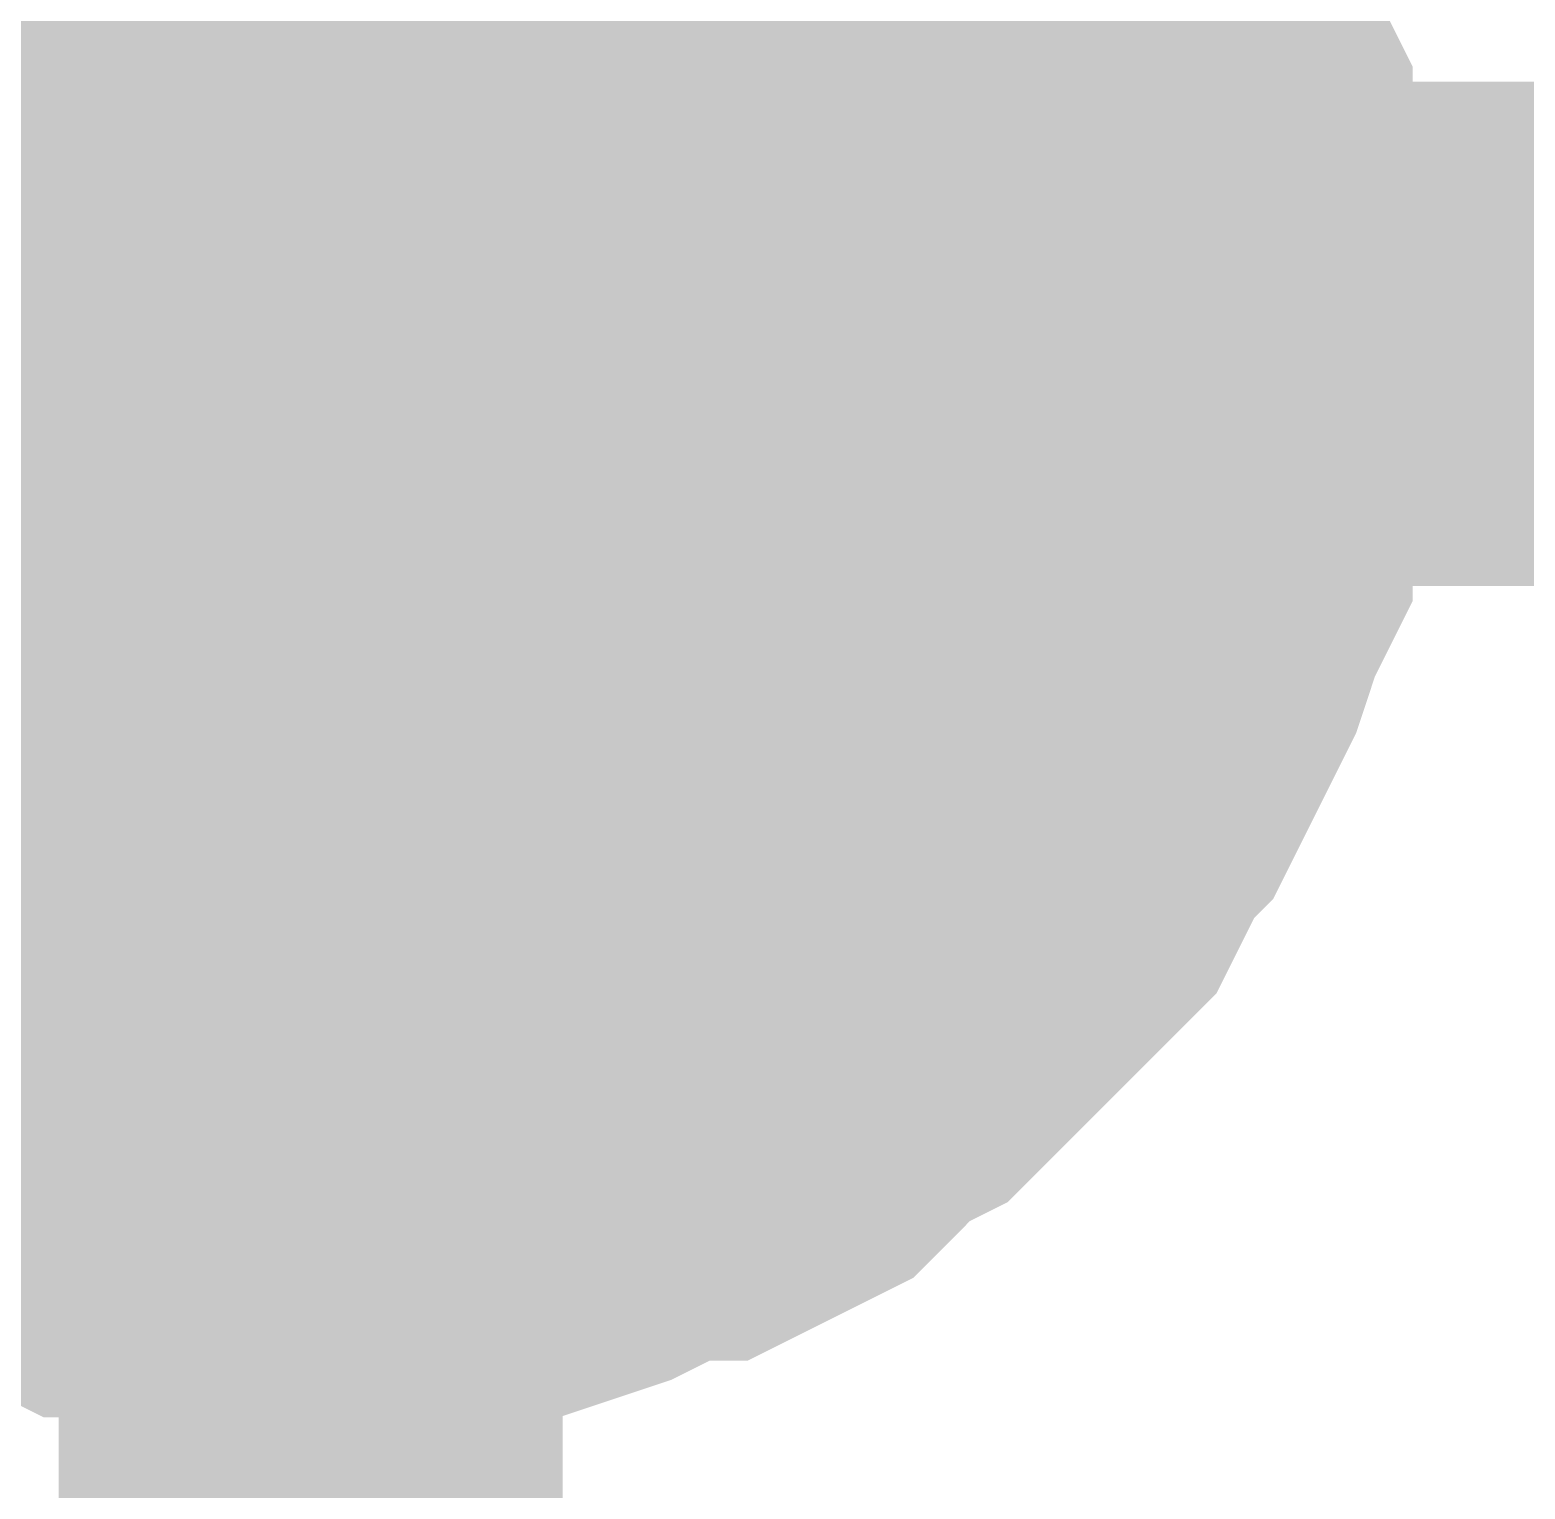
# Model space of a CAD drawing. Header units: inches. Extents: x 0 to 22.3, y 0 to 15.7.
# Drawn here: x 0.79352 to 0.82852, y 11.17248 to 11.20662 of the extents above; entities that cross this region are included whole.
import ezdxf

# ---------------------------------------------------------------- set-up
doc = ezdxf.new("R2010")
doc.units = ezdxf.units.IN
doc.header["$MEASUREMENT"] = 0
doc.layers.add('Sheet', color=255, linetype='Continuous')

msp = doc.modelspace()

# ---------------------------------------------------------------- linework, layer by layer
at = {"layer": 'Sheet'}
msp.add_lwpolyline([(0.79, 11.2, 0.02, 0.02, 1), (0.81, 11.2, 0.02, 0.02, 1)], format="xyseb", close=True, dxfattribs=at)
for points in [[(0.815121, 11.21277, 0.0118, 0.0118, 0), (0.815563, 11.212328, 0.0118, 0.0118, 0), (0.816447, 11.211444, 0.0118, 0.0118, 0), (0.816889, 11.21056, 0.0118, 0.0118, 0), (0.817331, 11.209676, 0.0118, 0.0118, 0), (0.817773, 11.209234, 0.0118, 0.0118, 0), (0.818215, 11.20835, 0.0118, 0.0118, 0), (0.818657, 11.207466, 0.0118, 0.0118, 0), (0.819099, 11.206582, 0.0118, 0.0118, 0), (0.819541, 11.205256, 0.0118, 0.0118, 0), (0.819983, 11.204372, 0.0118, 0.0118, 0), (0.819983, 11.203488, 0.0118, 0.0118, 0), (0.819983, 11.202604, 0.0118, 0.0118, 0), (0.820425, 11.20172, 0.0118, 0.0118, 0), (0.820425, 11.200394, 0.0118, 0.0118, 0), (0.820425, 11.19951, 0.0118, 0.0118, 0)], [(0.815121, 11.21277, 0.0118, 0.0118, 0), (0.815563, 11.212328, 0.0118, 0.0118, 0), (0.816447, 11.211444, 0.0118, 0.0118, 0), (0.816889, 11.21056, 0.0118, 0.0118, 0), (0.817331, 11.209676, 0.0118, 0.0118, 0), (0.817773, 11.209234, 0.0118, 0.0118, 0), (0.818215, 11.20835, 0.0118, 0.0118, 0), (0.818657, 11.207466, 0.0118, 0.0118, 0), (0.819099, 11.206582, 0.0118, 0.0118, 0), (0.819541, 11.205256, 0.0118, 0.0118, 0), (0.819983, 11.204372, 0.0118, 0.0118, 0), (0.819983, 11.203488, 0.0118, 0.0118, 0), (0.819983, 11.202604, 0.0118, 0.0118, 0), (0.820425, 11.20172, 0.0118, 0.0118, 0), (0.820425, 11.200394, 0.0118, 0.0118, 0), (0.820425, 11.19951, 0.0118, 0.0118, 0)], [(0.815121, 11.21277, 0.0118, 0.0118, 0), (0.815563, 11.212328, 0.0118, 0.0118, 0), (0.816447, 11.211444, 0.0118, 0.0118, 0), (0.816889, 11.21056, 0.0118, 0.0118, 0), (0.817331, 11.209676, 0.0118, 0.0118, 0), (0.817773, 11.209234, 0.0118, 0.0118, 0), (0.818215, 11.20835, 0.0118, 0.0118, 0), (0.818657, 11.207466, 0.0118, 0.0118, 0), (0.819099, 11.206582, 0.0118, 0.0118, 0), (0.819541, 11.205256, 0.0118, 0.0118, 0), (0.819983, 11.204372, 0.0118, 0.0118, 0), (0.819983, 11.203488, 0.0118, 0.0118, 0), (0.819983, 11.202604, 0.0118, 0.0118, 0), (0.820425, 11.20172, 0.0118, 0.0118, 0), (0.820425, 11.200394, 0.0118, 0.0118, 0), (0.820425, 11.19951, 0.0118, 0.0118, 0)], [(0.815121, 11.21277, 0.0118, 0.0118, 0), (0.815563, 11.212328, 0.0118, 0.0118, 0), (0.816447, 11.211444, 0.0118, 0.0118, 0), (0.816889, 11.21056, 0.0118, 0.0118, 0), (0.817331, 11.209676, 0.0118, 0.0118, 0), (0.817773, 11.209234, 0.0118, 0.0118, 0), (0.818215, 11.20835, 0.0118, 0.0118, 0), (0.818657, 11.207466, 0.0118, 0.0118, 0), (0.819099, 11.206582, 0.0118, 0.0118, 0), (0.819541, 11.205256, 0.0118, 0.0118, 0), (0.819983, 11.204372, 0.0118, 0.0118, 0), (0.819983, 11.203488, 0.0118, 0.0118, 0), (0.819983, 11.202604, 0.0118, 0.0118, 0), (0.820425, 11.20172, 0.0118, 0.0118, 0), (0.820425, 11.200394, 0.0118, 0.0118, 0), (0.820425, 11.19951, 0.0118, 0.0118, 0)], [(0.815121, 11.21277, 0.0118, 0.0118, 0), (0.815563, 11.212328, 0.0118, 0.0118, 0), (0.816447, 11.211444, 0.0118, 0.0118, 0), (0.816889, 11.21056, 0.0118, 0.0118, 0), (0.817331, 11.209676, 0.0118, 0.0118, 0), (0.817773, 11.209234, 0.0118, 0.0118, 0), (0.818215, 11.20835, 0.0118, 0.0118, 0), (0.818657, 11.207466, 0.0118, 0.0118, 0), (0.819099, 11.206582, 0.0118, 0.0118, 0), (0.819541, 11.205256, 0.0118, 0.0118, 0), (0.819983, 11.204372, 0.0118, 0.0118, 0), (0.819983, 11.203488, 0.0118, 0.0118, 0), (0.819983, 11.202604, 0.0118, 0.0118, 0), (0.820425, 11.20172, 0.0118, 0.0118, 0), (0.820425, 11.200394, 0.0118, 0.0118, 0), (0.820425, 11.19951, 0.0118, 0.0118, 0)], [(0.817773, 11.209234, 0.0039, 0.0039, 0), (0.818215, 11.20835, 0.0039, 0.0039, 0), (0.818657, 11.207466, 0.0039, 0.0039, 0), (0.819099, 11.206582, 0.0039, 0.0039, 0), (0.819541, 11.205256, 0.0039, 0.0039, 0), (0.819983, 11.204372, 0.0039, 0.0039, 0), (0.819983, 11.203488, 0.0039, 0.0039, 0), (0.819983, 11.202604, 0.0039, 0.0039, 0), (0.820425, 11.20172, 0.0039, 0.0039, 0), (0.820425, 11.200394, 0.0039, 0.0039, 0), (0.820425, 11.19951, 0.0039, 0.0039, 0)], [(0.817773, 11.209234, 0.0039, 0.0039, 0), (0.818215, 11.20835, 0.0039, 0.0039, 0), (0.818657, 11.207466, 0.0039, 0.0039, 0), (0.819099, 11.206582, 0.0039, 0.0039, 0), (0.819541, 11.205256, 0.0039, 0.0039, 0), (0.819983, 11.204372, 0.0039, 0.0039, 0), (0.819983, 11.203488, 0.0039, 0.0039, 0), (0.819983, 11.202604, 0.0039, 0.0039, 0), (0.820425, 11.20172, 0.0039, 0.0039, 0), (0.820425, 11.200394, 0.0039, 0.0039, 0), (0.820425, 11.19951, 0.0039, 0.0039, 0)], [(0.817773, 11.209234, 0.0039, 0.0039, 0), (0.818215, 11.20835, 0.0039, 0.0039, 0), (0.818657, 11.207466, 0.0039, 0.0039, 0), (0.819099, 11.206582, 0.0039, 0.0039, 0), (0.819541, 11.205256, 0.0039, 0.0039, 0), (0.819983, 11.204372, 0.0039, 0.0039, 0), (0.819983, 11.203488, 0.0039, 0.0039, 0), (0.819983, 11.202604, 0.0039, 0.0039, 0), (0.820425, 11.20172, 0.0039, 0.0039, 0), (0.820425, 11.200394, 0.0039, 0.0039, 0), (0.820425, 11.19951, 0.0039, 0.0039, 0)], [(0.817773, 11.209234, 0.0039, 0.0039, 0), (0.818215, 11.20835, 0.0039, 0.0039, 0), (0.818657, 11.207466, 0.0039, 0.0039, 0), (0.819099, 11.206582, 0.0039, 0.0039, 0), (0.819541, 11.205256, 0.0039, 0.0039, 0), (0.819983, 11.204372, 0.0039, 0.0039, 0), (0.819983, 11.203488, 0.0039, 0.0039, 0), (0.819983, 11.202604, 0.0039, 0.0039, 0), (0.820425, 11.20172, 0.0039, 0.0039, 0), (0.820425, 11.200394, 0.0039, 0.0039, 0), (0.820425, 11.19951, 0.0039, 0.0039, 0)], [(0.817773, 11.209234, 0.0039, 0.0039, 0), (0.818215, 11.20835, 0.0039, 0.0039, 0), (0.818657, 11.207466, 0.0039, 0.0039, 0), (0.819099, 11.206582, 0.0039, 0.0039, 0), (0.819541, 11.205256, 0.0039, 0.0039, 0), (0.819983, 11.204372, 0.0039, 0.0039, 0), (0.819983, 11.203488, 0.0039, 0.0039, 0), (0.819983, 11.202604, 0.0039, 0.0039, 0), (0.820425, 11.20172, 0.0039, 0.0039, 0), (0.820425, 11.200394, 0.0039, 0.0039, 0), (0.820425, 11.19951, 0.0039, 0.0039, 0)], [(0.899992, 11.19951, 0.0118, 0.0118, 0), (0.800091, 11.19951, 0.0118, 0.0118, 0), (0.70019, 11.19951, 0.0118, 0.0118, 0)], [(0.820425, 11.19951, 0.0118, 0.0118, 0), (0.820425, 11.198626, 0.0118, 0.0118, 0), (0.820425, 11.1973, 0.0118, 0.0118, 0), (0.819983, 11.196416, 0.0118, 0.0118, 0), (0.819983, 11.195532, 0.0118, 0.0118, 0), (0.819983, 11.194648, 0.0118, 0.0118, 0), (0.819541, 11.193764, 0.0118, 0.0118, 0), (0.819099, 11.192438, 0.0118, 0.0118, 0), (0.818657, 11.191554, 0.0118, 0.0118, 0), (0.818215, 11.19067, 0.0118, 0.0118, 0), (0.817773, 11.189786, 0.0118, 0.0118, 0), (0.817331, 11.189344, 0.0118, 0.0118, 0), (0.816889, 11.18846, 0.0118, 0.0118, 0), (0.816447, 11.187576, 0.0118, 0.0118, 0), (0.815563, 11.186692, 0.0118, 0.0118, 0), (0.815121, 11.18625, 0.0118, 0.0118, 0), (0.814236, 11.185366, 0.0118, 0.0118, 0), (0.813794, 11.184924, 0.0118, 0.0118, 0), (0.81291, 11.18404, 0.0118, 0.0118, 0), (0.812026, 11.183598, 0.0118, 0.0118, 0), (0.811584, 11.183156, 0.0118, 0.0118, 0), (0.8107, 11.182272, 0.0118, 0.0118, 0), (0.809816, 11.18183, 0.0118, 0.0118, 0), (0.808932, 11.181388, 0.0118, 0.0118, 0), (0.808048, 11.181388, 0.0118, 0.0118, 0), (0.807164, 11.180946, 0.0118, 0.0118, 0), (0.80628, 11.180504, 0.0118, 0.0118, 0), (0.804954, 11.180062, 0.0118, 0.0118, 0), (0.80407, 11.180062, 0.0118, 0.0118, 0), (0.803185, 11.180062, 0.0118, 0.0118, 0), (0.802301, 11.17962, 0.0118, 0.0118, 0), (0.800975, 11.17962, 0.0118, 0.0118, 0), (0.800091, 11.17962, 0.0118, 0.0118, 0)], [(0.800091, 11.15973, 0.0118, 0.0118, 0), (0.800091, 11.19951, 0.0118, 0.0118, 0)], [(0.820425, 11.19951, 0.0118, 0.0118, 0), (0.820425, 11.198626, 0.0118, 0.0118, 0), (0.820425, 11.1973, 0.0118, 0.0118, 0), (0.819983, 11.196416, 0.0118, 0.0118, 0), (0.819983, 11.195532, 0.0118, 0.0118, 0), (0.819983, 11.194648, 0.0118, 0.0118, 0), (0.819541, 11.193764, 0.0118, 0.0118, 0), (0.819099, 11.192438, 0.0118, 0.0118, 0), (0.818657, 11.191554, 0.0118, 0.0118, 0), (0.818215, 11.19067, 0.0118, 0.0118, 0), (0.817773, 11.189786, 0.0118, 0.0118, 0), (0.817331, 11.189344, 0.0118, 0.0118, 0), (0.816889, 11.18846, 0.0118, 0.0118, 0), (0.816447, 11.187576, 0.0118, 0.0118, 0), (0.815563, 11.186692, 0.0118, 0.0118, 0), (0.815121, 11.18625, 0.0118, 0.0118, 0), (0.814236, 11.185366, 0.0118, 0.0118, 0), (0.813794, 11.184924, 0.0118, 0.0118, 0), (0.81291, 11.18404, 0.0118, 0.0118, 0), (0.812026, 11.183598, 0.0118, 0.0118, 0), (0.811584, 11.183156, 0.0118, 0.0118, 0), (0.8107, 11.182272, 0.0118, 0.0118, 0), (0.809816, 11.18183, 0.0118, 0.0118, 0), (0.808932, 11.181388, 0.0118, 0.0118, 0), (0.808048, 11.181388, 0.0118, 0.0118, 0), (0.807164, 11.180946, 0.0118, 0.0118, 0), (0.80628, 11.180504, 0.0118, 0.0118, 0), (0.804954, 11.180062, 0.0118, 0.0118, 0), (0.80407, 11.180062, 0.0118, 0.0118, 0), (0.803185, 11.180062, 0.0118, 0.0118, 0), (0.802301, 11.17962, 0.0118, 0.0118, 0), (0.800975, 11.17962, 0.0118, 0.0118, 0), (0.800091, 11.17962, 0.0118, 0.0118, 0)], [(0.820425, 11.19951, 0.0118, 0.0118, 0), (0.820425, 11.198626, 0.0118, 0.0118, 0), (0.820425, 11.1973, 0.0118, 0.0118, 0), (0.819983, 11.196416, 0.0118, 0.0118, 0), (0.819983, 11.195532, 0.0118, 0.0118, 0), (0.819983, 11.194648, 0.0118, 0.0118, 0), (0.819541, 11.193764, 0.0118, 0.0118, 0), (0.819099, 11.192438, 0.0118, 0.0118, 0), (0.818657, 11.191554, 0.0118, 0.0118, 0), (0.818215, 11.19067, 0.0118, 0.0118, 0), (0.817773, 11.189786, 0.0118, 0.0118, 0), (0.817331, 11.189344, 0.0118, 0.0118, 0), (0.816889, 11.18846, 0.0118, 0.0118, 0), (0.816447, 11.187576, 0.0118, 0.0118, 0), (0.815563, 11.186692, 0.0118, 0.0118, 0), (0.815121, 11.18625, 0.0118, 0.0118, 0), (0.814236, 11.185366, 0.0118, 0.0118, 0), (0.813794, 11.184924, 0.0118, 0.0118, 0), (0.81291, 11.18404, 0.0118, 0.0118, 0), (0.812026, 11.183598, 0.0118, 0.0118, 0), (0.811584, 11.183156, 0.0118, 0.0118, 0), (0.8107, 11.182272, 0.0118, 0.0118, 0), (0.809816, 11.18183, 0.0118, 0.0118, 0), (0.808932, 11.181388, 0.0118, 0.0118, 0), (0.808048, 11.181388, 0.0118, 0.0118, 0), (0.807164, 11.180946, 0.0118, 0.0118, 0), (0.80628, 11.180504, 0.0118, 0.0118, 0), (0.804954, 11.180062, 0.0118, 0.0118, 0), (0.80407, 11.180062, 0.0118, 0.0118, 0), (0.803185, 11.180062, 0.0118, 0.0118, 0), (0.802301, 11.17962, 0.0118, 0.0118, 0), (0.800975, 11.17962, 0.0118, 0.0118, 0), (0.800091, 11.17962, 0.0118, 0.0118, 0)], [(0.820425, 11.19951, 0.0118, 0.0118, 0), (0.820425, 11.198626, 0.0118, 0.0118, 0), (0.820425, 11.1973, 0.0118, 0.0118, 0), (0.819983, 11.196416, 0.0118, 0.0118, 0), (0.819983, 11.195532, 0.0118, 0.0118, 0), (0.819983, 11.194648, 0.0118, 0.0118, 0), (0.819541, 11.193764, 0.0118, 0.0118, 0), (0.819099, 11.192438, 0.0118, 0.0118, 0), (0.818657, 11.191554, 0.0118, 0.0118, 0), (0.818215, 11.19067, 0.0118, 0.0118, 0), (0.817773, 11.189786, 0.0118, 0.0118, 0), (0.817331, 11.189344, 0.0118, 0.0118, 0), (0.816889, 11.18846, 0.0118, 0.0118, 0), (0.816447, 11.187576, 0.0118, 0.0118, 0), (0.815563, 11.186692, 0.0118, 0.0118, 0), (0.815121, 11.18625, 0.0118, 0.0118, 0), (0.814236, 11.185366, 0.0118, 0.0118, 0), (0.813794, 11.184924, 0.0118, 0.0118, 0), (0.81291, 11.18404, 0.0118, 0.0118, 0), (0.812026, 11.183598, 0.0118, 0.0118, 0), (0.811584, 11.183156, 0.0118, 0.0118, 0), (0.8107, 11.182272, 0.0118, 0.0118, 0), (0.809816, 11.18183, 0.0118, 0.0118, 0), (0.808932, 11.181388, 0.0118, 0.0118, 0), (0.808048, 11.181388, 0.0118, 0.0118, 0), (0.807164, 11.180946, 0.0118, 0.0118, 0), (0.80628, 11.180504, 0.0118, 0.0118, 0), (0.804954, 11.180062, 0.0118, 0.0118, 0), (0.80407, 11.180062, 0.0118, 0.0118, 0), (0.803185, 11.180062, 0.0118, 0.0118, 0), (0.802301, 11.17962, 0.0118, 0.0118, 0), (0.800975, 11.17962, 0.0118, 0.0118, 0), (0.800091, 11.17962, 0.0118, 0.0118, 0)], [(0.820425, 11.19951, 0.0118, 0.0118, 0), (0.820425, 11.198626, 0.0118, 0.0118, 0), (0.820425, 11.1973, 0.0118, 0.0118, 0), (0.819983, 11.196416, 0.0118, 0.0118, 0), (0.819983, 11.195532, 0.0118, 0.0118, 0), (0.819983, 11.194648, 0.0118, 0.0118, 0), (0.819541, 11.193764, 0.0118, 0.0118, 0), (0.819099, 11.192438, 0.0118, 0.0118, 0), (0.818657, 11.191554, 0.0118, 0.0118, 0), (0.818215, 11.19067, 0.0118, 0.0118, 0), (0.817773, 11.189786, 0.0118, 0.0118, 0), (0.817331, 11.189344, 0.0118, 0.0118, 0), (0.816889, 11.18846, 0.0118, 0.0118, 0), (0.816447, 11.187576, 0.0118, 0.0118, 0), (0.815563, 11.186692, 0.0118, 0.0118, 0), (0.815121, 11.18625, 0.0118, 0.0118, 0), (0.814236, 11.185366, 0.0118, 0.0118, 0), (0.813794, 11.184924, 0.0118, 0.0118, 0), (0.81291, 11.18404, 0.0118, 0.0118, 0), (0.812026, 11.183598, 0.0118, 0.0118, 0), (0.811584, 11.183156, 0.0118, 0.0118, 0), (0.8107, 11.182272, 0.0118, 0.0118, 0), (0.809816, 11.18183, 0.0118, 0.0118, 0), (0.808932, 11.181388, 0.0118, 0.0118, 0), (0.808048, 11.181388, 0.0118, 0.0118, 0), (0.807164, 11.180946, 0.0118, 0.0118, 0), (0.80628, 11.180504, 0.0118, 0.0118, 0), (0.804954, 11.180062, 0.0118, 0.0118, 0), (0.80407, 11.180062, 0.0118, 0.0118, 0), (0.803185, 11.180062, 0.0118, 0.0118, 0), (0.802301, 11.17962, 0.0118, 0.0118, 0), (0.800975, 11.17962, 0.0118, 0.0118, 0), (0.800091, 11.17962, 0.0118, 0.0118, 0)], [(0.820425, 11.19951, 0.0118, 0.0118, 0), (0.820425, 11.19951, 0.0118, 0.0118, 0), (0.820425, 11.19951, 0.0118, 0.0118, 0), (0.820425, 11.19951, 0.0118, 0.0118, 0), (0.820425, 11.19951, 0.0118, 0.0118, 0), (0.820425, 11.19951, 0.0118, 0.0118, 0), (0.820425, 11.19951, 0.0118, 0.0118, 0), (0.820425, 11.19951, 0.0118, 0.0118, 0), (0.820425, 11.19951, 0.0118, 0.0118, 0), (0.820425, 11.19951, 0.0118, 0.0118, 0), (0.820425, 11.19951, 0.0118, 0.0118, 0), (0.820425, 11.19951, 0.0118, 0.0118, 0), (0.820425, 11.19951, 0.0118, 0.0118, 0), (0.820425, 11.19951, 0.0118, 0.0118, 0), (0.820425, 11.19951, 0.0118, 0.0118, 0), (0.820425, 11.19951, 0.0118, 0.0118, 0), (0.820425, 11.19951, 0.0118, 0.0118, 0), (0.820425, 11.19951, 0.0118, 0.0118, 0), (0.820425, 11.19951, 0.0118, 0.0118, 0), (0.820425, 11.19951, 0.0118, 0.0118, 0), (0.820425, 11.19951, 0.0118, 0.0118, 0), (0.820425, 11.19951, 0.0118, 0.0118, 0), (0.820425, 11.19951, 0.0118, 0.0118, 0), (0.820425, 11.19951, 0.0118, 0.0118, 0), (0.820425, 11.19951, 0.0118, 0.0118, 0), (0.820425, 11.19951, 0.0118, 0.0118, 0), (0.820425, 11.19951, 0.0118, 0.0118, 0), (0.820425, 11.19951, 0.0118, 0.0118, 0), (0.820425, 11.19951, 0.0118, 0.0118, 0), (0.820425, 11.19951, 0.0118, 0.0118, 0), (0.820425, 11.19951, 0.0118, 0.0118, 0), (0.820425, 11.19951, 0.0118, 0.0118, 0), (0.820425, 11.19951, 0.0118, 0.0118, 0)], [(0.820425, 11.19951, 0.0118, 0.0118, 0), (0.820425, 11.19951, 0.0118, 0.0118, 0)], [(0.820425, 11.19951, 0.0118, 0.0118, 0), (0.820425, 11.19951, 0.0118, 0.0118, 0), (0.820425, 11.19951, 0.0118, 0.0118, 0), (0.820425, 11.19951, 0.0118, 0.0118, 0), (0.820425, 11.19951, 0.0118, 0.0118, 0), (0.820425, 11.19951, 0.0118, 0.0118, 0), (0.820425, 11.19951, 0.0118, 0.0118, 0), (0.820425, 11.19951, 0.0118, 0.0118, 0), (0.820425, 11.19951, 0.0118, 0.0118, 0), (0.820425, 11.19951, 0.0118, 0.0118, 0), (0.820425, 11.19951, 0.0118, 0.0118, 0), (0.820425, 11.19951, 0.0118, 0.0118, 0), (0.820425, 11.19951, 0.0118, 0.0118, 0), (0.820425, 11.19951, 0.0118, 0.0118, 0), (0.820425, 11.19951, 0.0118, 0.0118, 0), (0.820425, 11.19951, 0.0118, 0.0118, 0), (0.820425, 11.19951, 0.0118, 0.0118, 0), (0.820425, 11.19951, 0.0118, 0.0118, 0), (0.820425, 11.19951, 0.0118, 0.0118, 0), (0.820425, 11.19951, 0.0118, 0.0118, 0), (0.820425, 11.19951, 0.0118, 0.0118, 0), (0.820425, 11.19951, 0.0118, 0.0118, 0), (0.820425, 11.19951, 0.0118, 0.0118, 0), (0.820425, 11.19951, 0.0118, 0.0118, 0), (0.820425, 11.19951, 0.0118, 0.0118, 0), (0.820425, 11.19951, 0.0118, 0.0118, 0), (0.820425, 11.19951, 0.0118, 0.0118, 0), (0.820425, 11.19951, 0.0118, 0.0118, 0), (0.820425, 11.19951, 0.0118, 0.0118, 0), (0.820425, 11.19951, 0.0118, 0.0118, 0), (0.820425, 11.19951, 0.0118, 0.0118, 0), (0.820425, 11.19951, 0.0118, 0.0118, 0), (0.820425, 11.19951, 0.0118, 0.0118, 0)], [(0.820425, 11.19951, 0.0118, 0.0118, 0), (0.820425, 11.19951, 0.0118, 0.0118, 0)], [(0.820425, 11.19951, 0.0118, 0.0118, 0), (0.820425, 11.19951, 0.0118, 0.0118, 0), (0.820425, 11.19951, 0.0118, 0.0118, 0), (0.820425, 11.19951, 0.0118, 0.0118, 0), (0.820425, 11.19951, 0.0118, 0.0118, 0), (0.820425, 11.19951, 0.0118, 0.0118, 0), (0.820425, 11.19951, 0.0118, 0.0118, 0), (0.820425, 11.19951, 0.0118, 0.0118, 0), (0.820425, 11.19951, 0.0118, 0.0118, 0), (0.820425, 11.19951, 0.0118, 0.0118, 0), (0.820425, 11.19951, 0.0118, 0.0118, 0), (0.820425, 11.19951, 0.0118, 0.0118, 0), (0.820425, 11.19951, 0.0118, 0.0118, 0), (0.820425, 11.19951, 0.0118, 0.0118, 0), (0.820425, 11.19951, 0.0118, 0.0118, 0), (0.820425, 11.19951, 0.0118, 0.0118, 0), (0.820425, 11.19951, 0.0118, 0.0118, 0), (0.820425, 11.19951, 0.0118, 0.0118, 0), (0.820425, 11.19951, 0.0118, 0.0118, 0), (0.820425, 11.19951, 0.0118, 0.0118, 0), (0.820425, 11.19951, 0.0118, 0.0118, 0), (0.820425, 11.19951, 0.0118, 0.0118, 0), (0.820425, 11.19951, 0.0118, 0.0118, 0), (0.820425, 11.19951, 0.0118, 0.0118, 0), (0.820425, 11.19951, 0.0118, 0.0118, 0), (0.820425, 11.19951, 0.0118, 0.0118, 0), (0.820425, 11.19951, 0.0118, 0.0118, 0), (0.820425, 11.19951, 0.0118, 0.0118, 0), (0.820425, 11.19951, 0.0118, 0.0118, 0), (0.820425, 11.19951, 0.0118, 0.0118, 0), (0.820425, 11.19951, 0.0118, 0.0118, 0), (0.820425, 11.19951, 0.0118, 0.0118, 0), (0.820425, 11.19951, 0.0118, 0.0118, 0)], [(0.820425, 11.19951, 0.0118, 0.0118, 0), (0.820425, 11.19951, 0.0118, 0.0118, 0)], [(0.820425, 11.19951, 0.0118, 0.0118, 0), (0.820425, 11.19951, 0.0118, 0.0118, 0), (0.820425, 11.19951, 0.0118, 0.0118, 0), (0.820425, 11.19951, 0.0118, 0.0118, 0), (0.820425, 11.19951, 0.0118, 0.0118, 0), (0.820425, 11.19951, 0.0118, 0.0118, 0), (0.820425, 11.19951, 0.0118, 0.0118, 0), (0.820425, 11.19951, 0.0118, 0.0118, 0), (0.820425, 11.19951, 0.0118, 0.0118, 0), (0.820425, 11.19951, 0.0118, 0.0118, 0), (0.820425, 11.19951, 0.0118, 0.0118, 0), (0.820425, 11.19951, 0.0118, 0.0118, 0), (0.820425, 11.19951, 0.0118, 0.0118, 0), (0.820425, 11.19951, 0.0118, 0.0118, 0), (0.820425, 11.19951, 0.0118, 0.0118, 0), (0.820425, 11.19951, 0.0118, 0.0118, 0), (0.820425, 11.19951, 0.0118, 0.0118, 0), (0.820425, 11.19951, 0.0118, 0.0118, 0), (0.820425, 11.19951, 0.0118, 0.0118, 0), (0.820425, 11.19951, 0.0118, 0.0118, 0), (0.820425, 11.19951, 0.0118, 0.0118, 0), (0.820425, 11.19951, 0.0118, 0.0118, 0), (0.820425, 11.19951, 0.0118, 0.0118, 0), (0.820425, 11.19951, 0.0118, 0.0118, 0), (0.820425, 11.19951, 0.0118, 0.0118, 0), (0.820425, 11.19951, 0.0118, 0.0118, 0), (0.820425, 11.19951, 0.0118, 0.0118, 0), (0.820425, 11.19951, 0.0118, 0.0118, 0), (0.820425, 11.19951, 0.0118, 0.0118, 0), (0.820425, 11.19951, 0.0118, 0.0118, 0), (0.820425, 11.19951, 0.0118, 0.0118, 0), (0.820425, 11.19951, 0.0118, 0.0118, 0), (0.820425, 11.19951, 0.0118, 0.0118, 0)], [(0.820425, 11.19951, 0.0118, 0.0118, 0), (0.820425, 11.19951, 0.0118, 0.0118, 0)], [(0.820425, 11.19951, 0.0118, 0.0118, 0), (0.820425, 11.19951, 0.0118, 0.0118, 0), (0.820425, 11.19951, 0.0118, 0.0118, 0), (0.820425, 11.19951, 0.0118, 0.0118, 0), (0.820425, 11.19951, 0.0118, 0.0118, 0), (0.820425, 11.19951, 0.0118, 0.0118, 0), (0.820425, 11.19951, 0.0118, 0.0118, 0), (0.820425, 11.19951, 0.0118, 0.0118, 0), (0.820425, 11.19951, 0.0118, 0.0118, 0), (0.820425, 11.19951, 0.0118, 0.0118, 0), (0.820425, 11.19951, 0.0118, 0.0118, 0), (0.820425, 11.19951, 0.0118, 0.0118, 0), (0.820425, 11.19951, 0.0118, 0.0118, 0), (0.820425, 11.19951, 0.0118, 0.0118, 0), (0.820425, 11.19951, 0.0118, 0.0118, 0), (0.820425, 11.19951, 0.0118, 0.0118, 0), (0.820425, 11.19951, 0.0118, 0.0118, 0), (0.820425, 11.19951, 0.0118, 0.0118, 0), (0.820425, 11.19951, 0.0118, 0.0118, 0), (0.820425, 11.19951, 0.0118, 0.0118, 0), (0.820425, 11.19951, 0.0118, 0.0118, 0), (0.820425, 11.19951, 0.0118, 0.0118, 0), (0.820425, 11.19951, 0.0118, 0.0118, 0), (0.820425, 11.19951, 0.0118, 0.0118, 0), (0.820425, 11.19951, 0.0118, 0.0118, 0), (0.820425, 11.19951, 0.0118, 0.0118, 0), (0.820425, 11.19951, 0.0118, 0.0118, 0), (0.820425, 11.19951, 0.0118, 0.0118, 0), (0.820425, 11.19951, 0.0118, 0.0118, 0), (0.820425, 11.19951, 0.0118, 0.0118, 0), (0.820425, 11.19951, 0.0118, 0.0118, 0), (0.820425, 11.19951, 0.0118, 0.0118, 0), (0.820425, 11.19951, 0.0118, 0.0118, 0)], [(0.820425, 11.19951, 0.0118, 0.0118, 0), (0.820425, 11.19951, 0.0118, 0.0118, 0)], [(0.820425, 11.19951, 0.0039, 0.0039, 0), (0.820425, 11.198626, 0.0039, 0.0039, 0), (0.820425, 11.1973, 0.0039, 0.0039, 0), (0.819983, 11.196416, 0.0039, 0.0039, 0), (0.819983, 11.195532, 0.0039, 0.0039, 0), (0.819983, 11.194648, 0.0039, 0.0039, 0), (0.819541, 11.193764, 0.0039, 0.0039, 0), (0.819099, 11.192438, 0.0039, 0.0039, 0), (0.818657, 11.191554, 0.0039, 0.0039, 0), (0.818215, 11.19067, 0.0039, 0.0039, 0), (0.817773, 11.189786, 0.0039, 0.0039, 0), (0.817331, 11.189344, 0.0039, 0.0039, 0), (0.816889, 11.18846, 0.0039, 0.0039, 0), (0.816447, 11.187576, 0.0039, 0.0039, 0), (0.815563, 11.186692, 0.0039, 0.0039, 0), (0.815121, 11.18625, 0.0039, 0.0039, 0), (0.814236, 11.185366, 0.0039, 0.0039, 0), (0.813794, 11.184924, 0.0039, 0.0039, 0), (0.81291, 11.18404, 0.0039, 0.0039, 0), (0.812026, 11.183598, 0.0039, 0.0039, 0), (0.811584, 11.183156, 0.0039, 0.0039, 0), (0.8107, 11.182272, 0.0039, 0.0039, 0), (0.809816, 11.18183, 0.0039, 0.0039, 0), (0.808932, 11.181388, 0.0039, 0.0039, 0), (0.808048, 11.181388, 0.0039, 0.0039, 0), (0.807164, 11.180946, 0.0039, 0.0039, 0), (0.80628, 11.180504, 0.0039, 0.0039, 0), (0.804954, 11.180062, 0.0039, 0.0039, 0), (0.80407, 11.180062, 0.0039, 0.0039, 0), (0.803185, 11.180062, 0.0039, 0.0039, 0), (0.802301, 11.17962, 0.0039, 0.0039, 0), (0.800975, 11.17962, 0.0039, 0.0039, 0), (0.800091, 11.17962, 0.0039, 0.0039, 0)], [(0.820425, 11.19951, 0.0039, 0.0039, 0), (0.820425, 11.198626, 0.0039, 0.0039, 0), (0.820425, 11.1973, 0.0039, 0.0039, 0), (0.819983, 11.196416, 0.0039, 0.0039, 0), (0.819983, 11.195532, 0.0039, 0.0039, 0), (0.819983, 11.194648, 0.0039, 0.0039, 0), (0.819541, 11.193764, 0.0039, 0.0039, 0), (0.819099, 11.192438, 0.0039, 0.0039, 0), (0.818657, 11.191554, 0.0039, 0.0039, 0), (0.818215, 11.19067, 0.0039, 0.0039, 0), (0.817773, 11.189786, 0.0039, 0.0039, 0), (0.817331, 11.189344, 0.0039, 0.0039, 0), (0.816889, 11.18846, 0.0039, 0.0039, 0), (0.816447, 11.187576, 0.0039, 0.0039, 0), (0.815563, 11.186692, 0.0039, 0.0039, 0), (0.815121, 11.18625, 0.0039, 0.0039, 0), (0.814236, 11.185366, 0.0039, 0.0039, 0), (0.813794, 11.184924, 0.0039, 0.0039, 0), (0.81291, 11.18404, 0.0039, 0.0039, 0), (0.812026, 11.183598, 0.0039, 0.0039, 0), (0.811584, 11.183156, 0.0039, 0.0039, 0), (0.8107, 11.182272, 0.0039, 0.0039, 0), (0.809816, 11.18183, 0.0039, 0.0039, 0), (0.808932, 11.181388, 0.0039, 0.0039, 0), (0.808048, 11.181388, 0.0039, 0.0039, 0), (0.807164, 11.180946, 0.0039, 0.0039, 0), (0.80628, 11.180504, 0.0039, 0.0039, 0), (0.804954, 11.180062, 0.0039, 0.0039, 0), (0.80407, 11.180062, 0.0039, 0.0039, 0), (0.803185, 11.180062, 0.0039, 0.0039, 0), (0.802301, 11.17962, 0.0039, 0.0039, 0), (0.800975, 11.17962, 0.0039, 0.0039, 0), (0.800091, 11.17962, 0.0039, 0.0039, 0)], [(0.820425, 11.19951, 0.0039, 0.0039, 0), (0.820425, 11.198626, 0.0039, 0.0039, 0), (0.820425, 11.1973, 0.0039, 0.0039, 0), (0.819983, 11.196416, 0.0039, 0.0039, 0), (0.819983, 11.195532, 0.0039, 0.0039, 0), (0.819983, 11.194648, 0.0039, 0.0039, 0), (0.819541, 11.193764, 0.0039, 0.0039, 0), (0.819099, 11.192438, 0.0039, 0.0039, 0), (0.818657, 11.191554, 0.0039, 0.0039, 0), (0.818215, 11.19067, 0.0039, 0.0039, 0), (0.817773, 11.189786, 0.0039, 0.0039, 0), (0.817331, 11.189344, 0.0039, 0.0039, 0), (0.816889, 11.18846, 0.0039, 0.0039, 0), (0.816447, 11.187576, 0.0039, 0.0039, 0), (0.815563, 11.186692, 0.0039, 0.0039, 0), (0.815121, 11.18625, 0.0039, 0.0039, 0), (0.814236, 11.185366, 0.0039, 0.0039, 0), (0.813794, 11.184924, 0.0039, 0.0039, 0), (0.81291, 11.18404, 0.0039, 0.0039, 0), (0.812026, 11.183598, 0.0039, 0.0039, 0), (0.811584, 11.183156, 0.0039, 0.0039, 0), (0.8107, 11.182272, 0.0039, 0.0039, 0), (0.809816, 11.18183, 0.0039, 0.0039, 0), (0.808932, 11.181388, 0.0039, 0.0039, 0), (0.808048, 11.181388, 0.0039, 0.0039, 0), (0.807164, 11.180946, 0.0039, 0.0039, 0), (0.80628, 11.180504, 0.0039, 0.0039, 0), (0.804954, 11.180062, 0.0039, 0.0039, 0), (0.80407, 11.180062, 0.0039, 0.0039, 0), (0.803185, 11.180062, 0.0039, 0.0039, 0), (0.802301, 11.17962, 0.0039, 0.0039, 0), (0.800975, 11.17962, 0.0039, 0.0039, 0), (0.800091, 11.17962, 0.0039, 0.0039, 0)], [(0.820425, 11.19951, 0.0039, 0.0039, 0), (0.820425, 11.198626, 0.0039, 0.0039, 0), (0.820425, 11.1973, 0.0039, 0.0039, 0), (0.819983, 11.196416, 0.0039, 0.0039, 0), (0.819983, 11.195532, 0.0039, 0.0039, 0), (0.819983, 11.194648, 0.0039, 0.0039, 0), (0.819541, 11.193764, 0.0039, 0.0039, 0), (0.819099, 11.192438, 0.0039, 0.0039, 0), (0.818657, 11.191554, 0.0039, 0.0039, 0), (0.818215, 11.19067, 0.0039, 0.0039, 0), (0.817773, 11.189786, 0.0039, 0.0039, 0), (0.817331, 11.189344, 0.0039, 0.0039, 0), (0.816889, 11.18846, 0.0039, 0.0039, 0), (0.816447, 11.187576, 0.0039, 0.0039, 0), (0.815563, 11.186692, 0.0039, 0.0039, 0), (0.815121, 11.18625, 0.0039, 0.0039, 0), (0.814236, 11.185366, 0.0039, 0.0039, 0), (0.813794, 11.184924, 0.0039, 0.0039, 0), (0.81291, 11.18404, 0.0039, 0.0039, 0), (0.812026, 11.183598, 0.0039, 0.0039, 0), (0.811584, 11.183156, 0.0039, 0.0039, 0), (0.8107, 11.182272, 0.0039, 0.0039, 0), (0.809816, 11.18183, 0.0039, 0.0039, 0), (0.808932, 11.181388, 0.0039, 0.0039, 0), (0.808048, 11.181388, 0.0039, 0.0039, 0), (0.807164, 11.180946, 0.0039, 0.0039, 0), (0.80628, 11.180504, 0.0039, 0.0039, 0), (0.804954, 11.180062, 0.0039, 0.0039, 0), (0.80407, 11.180062, 0.0039, 0.0039, 0), (0.803185, 11.180062, 0.0039, 0.0039, 0), (0.802301, 11.17962, 0.0039, 0.0039, 0), (0.800975, 11.17962, 0.0039, 0.0039, 0), (0.800091, 11.17962, 0.0039, 0.0039, 0)], [(0.820425, 11.19951, 0.0039, 0.0039, 0), (0.820425, 11.198626, 0.0039, 0.0039, 0), (0.820425, 11.1973, 0.0039, 0.0039, 0), (0.819983, 11.196416, 0.0039, 0.0039, 0), (0.819983, 11.195532, 0.0039, 0.0039, 0), (0.819983, 11.194648, 0.0039, 0.0039, 0), (0.819541, 11.193764, 0.0039, 0.0039, 0), (0.819099, 11.192438, 0.0039, 0.0039, 0), (0.818657, 11.191554, 0.0039, 0.0039, 0), (0.818215, 11.19067, 0.0039, 0.0039, 0), (0.817773, 11.189786, 0.0039, 0.0039, 0), (0.817331, 11.189344, 0.0039, 0.0039, 0), (0.816889, 11.18846, 0.0039, 0.0039, 0), (0.816447, 11.187576, 0.0039, 0.0039, 0), (0.815563, 11.186692, 0.0039, 0.0039, 0), (0.815121, 11.18625, 0.0039, 0.0039, 0), (0.814236, 11.185366, 0.0039, 0.0039, 0), (0.813794, 11.184924, 0.0039, 0.0039, 0), (0.81291, 11.18404, 0.0039, 0.0039, 0), (0.812026, 11.183598, 0.0039, 0.0039, 0), (0.811584, 11.183156, 0.0039, 0.0039, 0), (0.8107, 11.182272, 0.0039, 0.0039, 0), (0.809816, 11.18183, 0.0039, 0.0039, 0), (0.808932, 11.181388, 0.0039, 0.0039, 0), (0.808048, 11.181388, 0.0039, 0.0039, 0), (0.807164, 11.180946, 0.0039, 0.0039, 0), (0.80628, 11.180504, 0.0039, 0.0039, 0), (0.804954, 11.180062, 0.0039, 0.0039, 0), (0.80407, 11.180062, 0.0039, 0.0039, 0), (0.803185, 11.180062, 0.0039, 0.0039, 0), (0.802301, 11.17962, 0.0039, 0.0039, 0), (0.800975, 11.17962, 0.0039, 0.0039, 0), (0.800091, 11.17962, 0.0039, 0.0039, 0)], [(0.820425, 11.19951, 0.0039, 0.0039, 0), (0.820425, 11.19951, 0.0039, 0.0039, 0), (0.820425, 11.19951, 0.0039, 0.0039, 0), (0.820425, 11.19951, 0.0039, 0.0039, 0), (0.820425, 11.19951, 0.0039, 0.0039, 0), (0.820425, 11.19951, 0.0039, 0.0039, 0), (0.820425, 11.19951, 0.0039, 0.0039, 0), (0.820425, 11.19951, 0.0039, 0.0039, 0), (0.820425, 11.19951, 0.0039, 0.0039, 0), (0.820425, 11.19951, 0.0039, 0.0039, 0), (0.820425, 11.19951, 0.0039, 0.0039, 0), (0.820425, 11.19951, 0.0039, 0.0039, 0), (0.820425, 11.19951, 0.0039, 0.0039, 0), (0.820425, 11.19951, 0.0039, 0.0039, 0), (0.820425, 11.19951, 0.0039, 0.0039, 0), (0.820425, 11.19951, 0.0039, 0.0039, 0), (0.820425, 11.19951, 0.0039, 0.0039, 0), (0.820425, 11.19951, 0.0039, 0.0039, 0), (0.820425, 11.19951, 0.0039, 0.0039, 0), (0.820425, 11.19951, 0.0039, 0.0039, 0), (0.820425, 11.19951, 0.0039, 0.0039, 0), (0.820425, 11.19951, 0.0039, 0.0039, 0), (0.820425, 11.19951, 0.0039, 0.0039, 0), (0.820425, 11.19951, 0.0039, 0.0039, 0), (0.820425, 11.19951, 0.0039, 0.0039, 0), (0.820425, 11.19951, 0.0039, 0.0039, 0), (0.820425, 11.19951, 0.0039, 0.0039, 0), (0.820425, 11.19951, 0.0039, 0.0039, 0), (0.820425, 11.19951, 0.0039, 0.0039, 0), (0.820425, 11.19951, 0.0039, 0.0039, 0), (0.820425, 11.19951, 0.0039, 0.0039, 0), (0.820425, 11.19951, 0.0039, 0.0039, 0), (0.820425, 11.19951, 0.0039, 0.0039, 0)], [(0.820425, 11.19951, 0.0039, 0.0039, 0), (0.820425, 11.19951, 0.0039, 0.0039, 0)], [(0.820425, 11.19951, 0.0039, 0.0039, 0), (0.820425, 11.19951, 0.0039, 0.0039, 0), (0.820425, 11.19951, 0.0039, 0.0039, 0), (0.820425, 11.19951, 0.0039, 0.0039, 0), (0.820425, 11.19951, 0.0039, 0.0039, 0), (0.820425, 11.19951, 0.0039, 0.0039, 0), (0.820425, 11.19951, 0.0039, 0.0039, 0), (0.820425, 11.19951, 0.0039, 0.0039, 0), (0.820425, 11.19951, 0.0039, 0.0039, 0), (0.820425, 11.19951, 0.0039, 0.0039, 0), (0.820425, 11.19951, 0.0039, 0.0039, 0), (0.820425, 11.19951, 0.0039, 0.0039, 0), (0.820425, 11.19951, 0.0039, 0.0039, 0), (0.820425, 11.19951, 0.0039, 0.0039, 0), (0.820425, 11.19951, 0.0039, 0.0039, 0), (0.820425, 11.19951, 0.0039, 0.0039, 0), (0.820425, 11.19951, 0.0039, 0.0039, 0), (0.820425, 11.19951, 0.0039, 0.0039, 0), (0.820425, 11.19951, 0.0039, 0.0039, 0), (0.820425, 11.19951, 0.0039, 0.0039, 0), (0.820425, 11.19951, 0.0039, 0.0039, 0), (0.820425, 11.19951, 0.0039, 0.0039, 0), (0.820425, 11.19951, 0.0039, 0.0039, 0), (0.820425, 11.19951, 0.0039, 0.0039, 0), (0.820425, 11.19951, 0.0039, 0.0039, 0), (0.820425, 11.19951, 0.0039, 0.0039, 0), (0.820425, 11.19951, 0.0039, 0.0039, 0), (0.820425, 11.19951, 0.0039, 0.0039, 0), (0.820425, 11.19951, 0.0039, 0.0039, 0), (0.820425, 11.19951, 0.0039, 0.0039, 0), (0.820425, 11.19951, 0.0039, 0.0039, 0), (0.820425, 11.19951, 0.0039, 0.0039, 0), (0.820425, 11.19951, 0.0039, 0.0039, 0)], [(0.820425, 11.19951, 0.0039, 0.0039, 0), (0.820425, 11.19951, 0.0039, 0.0039, 0)], [(0.820425, 11.19951, 0.0039, 0.0039, 0), (0.820425, 11.19951, 0.0039, 0.0039, 0), (0.820425, 11.19951, 0.0039, 0.0039, 0), (0.820425, 11.19951, 0.0039, 0.0039, 0), (0.820425, 11.19951, 0.0039, 0.0039, 0), (0.820425, 11.19951, 0.0039, 0.0039, 0), (0.820425, 11.19951, 0.0039, 0.0039, 0), (0.820425, 11.19951, 0.0039, 0.0039, 0), (0.820425, 11.19951, 0.0039, 0.0039, 0), (0.820425, 11.19951, 0.0039, 0.0039, 0), (0.820425, 11.19951, 0.0039, 0.0039, 0), (0.820425, 11.19951, 0.0039, 0.0039, 0), (0.820425, 11.19951, 0.0039, 0.0039, 0), (0.820425, 11.19951, 0.0039, 0.0039, 0), (0.820425, 11.19951, 0.0039, 0.0039, 0), (0.820425, 11.19951, 0.0039, 0.0039, 0), (0.820425, 11.19951, 0.0039, 0.0039, 0), (0.820425, 11.19951, 0.0039, 0.0039, 0), (0.820425, 11.19951, 0.0039, 0.0039, 0), (0.820425, 11.19951, 0.0039, 0.0039, 0), (0.820425, 11.19951, 0.0039, 0.0039, 0), (0.820425, 11.19951, 0.0039, 0.0039, 0), (0.820425, 11.19951, 0.0039, 0.0039, 0), (0.820425, 11.19951, 0.0039, 0.0039, 0), (0.820425, 11.19951, 0.0039, 0.0039, 0), (0.820425, 11.19951, 0.0039, 0.0039, 0), (0.820425, 11.19951, 0.0039, 0.0039, 0), (0.820425, 11.19951, 0.0039, 0.0039, 0), (0.820425, 11.19951, 0.0039, 0.0039, 0), (0.820425, 11.19951, 0.0039, 0.0039, 0), (0.820425, 11.19951, 0.0039, 0.0039, 0), (0.820425, 11.19951, 0.0039, 0.0039, 0), (0.820425, 11.19951, 0.0039, 0.0039, 0)], [(0.820425, 11.19951, 0.0039, 0.0039, 0), (0.820425, 11.19951, 0.0039, 0.0039, 0)], [(0.820425, 11.19951, 0.0039, 0.0039, 0), (0.820425, 11.19951, 0.0039, 0.0039, 0), (0.820425, 11.19951, 0.0039, 0.0039, 0), (0.820425, 11.19951, 0.0039, 0.0039, 0), (0.820425, 11.19951, 0.0039, 0.0039, 0), (0.820425, 11.19951, 0.0039, 0.0039, 0), (0.820425, 11.19951, 0.0039, 0.0039, 0), (0.820425, 11.19951, 0.0039, 0.0039, 0), (0.820425, 11.19951, 0.0039, 0.0039, 0), (0.820425, 11.19951, 0.0039, 0.0039, 0), (0.820425, 11.19951, 0.0039, 0.0039, 0), (0.820425, 11.19951, 0.0039, 0.0039, 0), (0.820425, 11.19951, 0.0039, 0.0039, 0), (0.820425, 11.19951, 0.0039, 0.0039, 0), (0.820425, 11.19951, 0.0039, 0.0039, 0), (0.820425, 11.19951, 0.0039, 0.0039, 0), (0.820425, 11.19951, 0.0039, 0.0039, 0), (0.820425, 11.19951, 0.0039, 0.0039, 0), (0.820425, 11.19951, 0.0039, 0.0039, 0), (0.820425, 11.19951, 0.0039, 0.0039, 0), (0.820425, 11.19951, 0.0039, 0.0039, 0), (0.820425, 11.19951, 0.0039, 0.0039, 0), (0.820425, 11.19951, 0.0039, 0.0039, 0), (0.820425, 11.19951, 0.0039, 0.0039, 0), (0.820425, 11.19951, 0.0039, 0.0039, 0), (0.820425, 11.19951, 0.0039, 0.0039, 0), (0.820425, 11.19951, 0.0039, 0.0039, 0), (0.820425, 11.19951, 0.0039, 0.0039, 0), (0.820425, 11.19951, 0.0039, 0.0039, 0), (0.820425, 11.19951, 0.0039, 0.0039, 0), (0.820425, 11.19951, 0.0039, 0.0039, 0), (0.820425, 11.19951, 0.0039, 0.0039, 0), (0.820425, 11.19951, 0.0039, 0.0039, 0)], [(0.820425, 11.19951, 0.0039, 0.0039, 0), (0.820425, 11.19951, 0.0039, 0.0039, 0)], [(0.820425, 11.19951, 0.0039, 0.0039, 0), (0.820425, 11.19951, 0.0039, 0.0039, 0), (0.820425, 11.19951, 0.0039, 0.0039, 0), (0.820425, 11.19951, 0.0039, 0.0039, 0), (0.820425, 11.19951, 0.0039, 0.0039, 0), (0.820425, 11.19951, 0.0039, 0.0039, 0), (0.820425, 11.19951, 0.0039, 0.0039, 0), (0.820425, 11.19951, 0.0039, 0.0039, 0), (0.820425, 11.19951, 0.0039, 0.0039, 0), (0.820425, 11.19951, 0.0039, 0.0039, 0), (0.820425, 11.19951, 0.0039, 0.0039, 0), (0.820425, 11.19951, 0.0039, 0.0039, 0), (0.820425, 11.19951, 0.0039, 0.0039, 0), (0.820425, 11.19951, 0.0039, 0.0039, 0), (0.820425, 11.19951, 0.0039, 0.0039, 0), (0.820425, 11.19951, 0.0039, 0.0039, 0), (0.820425, 11.19951, 0.0039, 0.0039, 0), (0.820425, 11.19951, 0.0039, 0.0039, 0), (0.820425, 11.19951, 0.0039, 0.0039, 0), (0.820425, 11.19951, 0.0039, 0.0039, 0), (0.820425, 11.19951, 0.0039, 0.0039, 0), (0.820425, 11.19951, 0.0039, 0.0039, 0), (0.820425, 11.19951, 0.0039, 0.0039, 0), (0.820425, 11.19951, 0.0039, 0.0039, 0), (0.820425, 11.19951, 0.0039, 0.0039, 0), (0.820425, 11.19951, 0.0039, 0.0039, 0), (0.820425, 11.19951, 0.0039, 0.0039, 0), (0.820425, 11.19951, 0.0039, 0.0039, 0), (0.820425, 11.19951, 0.0039, 0.0039, 0), (0.820425, 11.19951, 0.0039, 0.0039, 0), (0.820425, 11.19951, 0.0039, 0.0039, 0), (0.820425, 11.19951, 0.0039, 0.0039, 0), (0.820425, 11.19951, 0.0039, 0.0039, 0)], [(0.820425, 11.19951, 0.0039, 0.0039, 0), (0.820425, 11.19951, 0.0039, 0.0039, 0)], [(0.800091, 11.17962, 0.0118, 0.0118, 0), (0.799207, 11.17962, 0.0118, 0.0118, 0), (0.797881, 11.17962, 0.0118, 0.0118, 0), (0.796997, 11.180062, 0.0118, 0.0118, 0), (0.796113, 11.180062, 0.0118, 0.0118, 0), (0.795229, 11.180062, 0.0118, 0.0118, 0), (0.794345, 11.180504, 0.0118, 0.0118, 0), (0.793019, 11.180946, 0.0118, 0.0118, 0), (0.792134, 11.181388, 0.0118, 0.0118, 0), (0.79125, 11.181388, 0.0118, 0.0118, 0), (0.790366, 11.18183, 0.0118, 0.0118, 0), (0.789924, 11.182272, 0.0118, 0.0118, 0), (0.78904, 11.183156, 0.0118, 0.0118, 0), (0.788156, 11.183598, 0.0118, 0.0118, 0), (0.787272, 11.18404, 0.0118, 0.0118, 0)], [(0.800091, 11.17962, 0.0118, 0.0118, 0), (0.799207, 11.17962, 0.0118, 0.0118, 0), (0.797881, 11.17962, 0.0118, 0.0118, 0), (0.796997, 11.180062, 0.0118, 0.0118, 0), (0.796113, 11.180062, 0.0118, 0.0118, 0), (0.795229, 11.180062, 0.0118, 0.0118, 0), (0.794345, 11.180504, 0.0118, 0.0118, 0), (0.793019, 11.180946, 0.0118, 0.0118, 0), (0.792134, 11.181388, 0.0118, 0.0118, 0), (0.79125, 11.181388, 0.0118, 0.0118, 0), (0.790366, 11.18183, 0.0118, 0.0118, 0), (0.789924, 11.182272, 0.0118, 0.0118, 0), (0.78904, 11.183156, 0.0118, 0.0118, 0), (0.788156, 11.183598, 0.0118, 0.0118, 0), (0.787272, 11.18404, 0.0118, 0.0118, 0)], [(0.800091, 11.17962, 0.0118, 0.0118, 0), (0.799207, 11.17962, 0.0118, 0.0118, 0), (0.797881, 11.17962, 0.0118, 0.0118, 0), (0.796997, 11.180062, 0.0118, 0.0118, 0), (0.796113, 11.180062, 0.0118, 0.0118, 0), (0.795229, 11.180062, 0.0118, 0.0118, 0), (0.794345, 11.180504, 0.0118, 0.0118, 0), (0.793019, 11.180946, 0.0118, 0.0118, 0), (0.792134, 11.181388, 0.0118, 0.0118, 0), (0.79125, 11.181388, 0.0118, 0.0118, 0), (0.790366, 11.18183, 0.0118, 0.0118, 0), (0.789924, 11.182272, 0.0118, 0.0118, 0), (0.78904, 11.183156, 0.0118, 0.0118, 0), (0.788156, 11.183598, 0.0118, 0.0118, 0), (0.787272, 11.18404, 0.0118, 0.0118, 0)], [(0.800091, 11.17962, 0.0118, 0.0118, 0), (0.799207, 11.17962, 0.0118, 0.0118, 0), (0.797881, 11.17962, 0.0118, 0.0118, 0), (0.796997, 11.180062, 0.0118, 0.0118, 0), (0.796113, 11.180062, 0.0118, 0.0118, 0), (0.795229, 11.180062, 0.0118, 0.0118, 0), (0.794345, 11.180504, 0.0118, 0.0118, 0), (0.793019, 11.180946, 0.0118, 0.0118, 0), (0.792134, 11.181388, 0.0118, 0.0118, 0), (0.79125, 11.181388, 0.0118, 0.0118, 0), (0.790366, 11.18183, 0.0118, 0.0118, 0), (0.789924, 11.182272, 0.0118, 0.0118, 0), (0.78904, 11.183156, 0.0118, 0.0118, 0), (0.788156, 11.183598, 0.0118, 0.0118, 0), (0.787272, 11.18404, 0.0118, 0.0118, 0)], [(0.800091, 11.17962, 0.0118, 0.0118, 0), (0.799207, 11.17962, 0.0118, 0.0118, 0), (0.797881, 11.17962, 0.0118, 0.0118, 0), (0.796997, 11.180062, 0.0118, 0.0118, 0), (0.796113, 11.180062, 0.0118, 0.0118, 0), (0.795229, 11.180062, 0.0118, 0.0118, 0), (0.794345, 11.180504, 0.0118, 0.0118, 0), (0.793019, 11.180946, 0.0118, 0.0118, 0), (0.792134, 11.181388, 0.0118, 0.0118, 0), (0.79125, 11.181388, 0.0118, 0.0118, 0), (0.790366, 11.18183, 0.0118, 0.0118, 0), (0.789924, 11.182272, 0.0118, 0.0118, 0), (0.78904, 11.183156, 0.0118, 0.0118, 0), (0.788156, 11.183598, 0.0118, 0.0118, 0), (0.787272, 11.18404, 0.0118, 0.0118, 0)], [(0.800091, 11.17962, 0.0039, 0.0039, 0), (0.799207, 11.17962, 0.0039, 0.0039, 0), (0.797881, 11.17962, 0.0039, 0.0039, 0), (0.796997, 11.180062, 0.0039, 0.0039, 0), (0.796113, 11.180062, 0.0039, 0.0039, 0), (0.795229, 11.180062, 0.0039, 0.0039, 0), (0.794345, 11.180504, 0.0039, 0.0039, 0), (0.793019, 11.180946, 0.0039, 0.0039, 0), (0.792134, 11.181388, 0.0039, 0.0039, 0), (0.79125, 11.181388, 0.0039, 0.0039, 0)], [(0.800091, 11.17962, 0.0039, 0.0039, 0), (0.799207, 11.17962, 0.0039, 0.0039, 0), (0.797881, 11.17962, 0.0039, 0.0039, 0), (0.796997, 11.180062, 0.0039, 0.0039, 0), (0.796113, 11.180062, 0.0039, 0.0039, 0), (0.795229, 11.180062, 0.0039, 0.0039, 0), (0.794345, 11.180504, 0.0039, 0.0039, 0), (0.793019, 11.180946, 0.0039, 0.0039, 0), (0.792134, 11.181388, 0.0039, 0.0039, 0), (0.79125, 11.181388, 0.0039, 0.0039, 0)], [(0.800091, 11.17962, 0.0039, 0.0039, 0), (0.799207, 11.17962, 0.0039, 0.0039, 0), (0.797881, 11.17962, 0.0039, 0.0039, 0), (0.796997, 11.180062, 0.0039, 0.0039, 0), (0.796113, 11.180062, 0.0039, 0.0039, 0), (0.795229, 11.180062, 0.0039, 0.0039, 0), (0.794345, 11.180504, 0.0039, 0.0039, 0), (0.793019, 11.180946, 0.0039, 0.0039, 0), (0.792134, 11.181388, 0.0039, 0.0039, 0), (0.79125, 11.181388, 0.0039, 0.0039, 0)], [(0.800091, 11.17962, 0.0039, 0.0039, 0), (0.799207, 11.17962, 0.0039, 0.0039, 0), (0.797881, 11.17962, 0.0039, 0.0039, 0), (0.796997, 11.180062, 0.0039, 0.0039, 0), (0.796113, 11.180062, 0.0039, 0.0039, 0), (0.795229, 11.180062, 0.0039, 0.0039, 0), (0.794345, 11.180504, 0.0039, 0.0039, 0), (0.793019, 11.180946, 0.0039, 0.0039, 0), (0.792134, 11.181388, 0.0039, 0.0039, 0), (0.79125, 11.181388, 0.0039, 0.0039, 0)], [(0.800091, 11.17962, 0.0039, 0.0039, 0), (0.799207, 11.17962, 0.0039, 0.0039, 0), (0.797881, 11.17962, 0.0039, 0.0039, 0), (0.796997, 11.180062, 0.0039, 0.0039, 0), (0.796113, 11.180062, 0.0039, 0.0039, 0), (0.795229, 11.180062, 0.0039, 0.0039, 0), (0.794345, 11.180504, 0.0039, 0.0039, 0), (0.793019, 11.180946, 0.0039, 0.0039, 0), (0.792134, 11.181388, 0.0039, 0.0039, 0), (0.79125, 11.181388, 0.0039, 0.0039, 0)]]:
    msp.add_lwpolyline(points, format="xyseb", dxfattribs=at)

doc.saveas('drawing.dxf')
